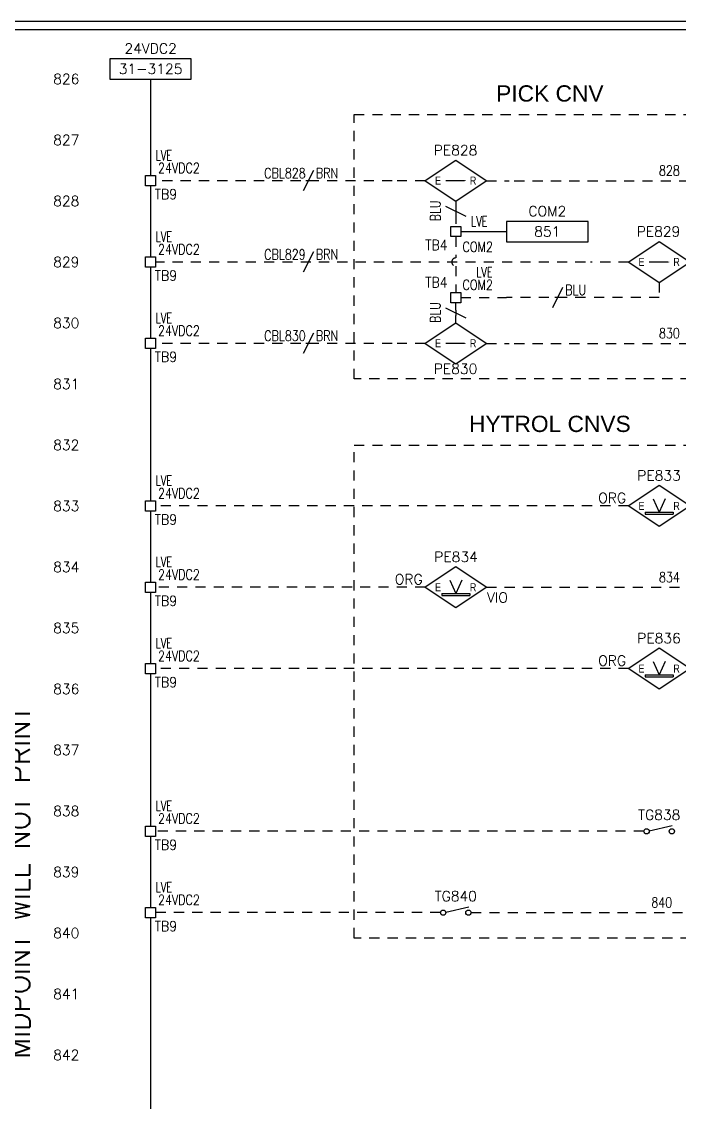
# Model space of a CAD drawing. Header units: inches. Extents: x 0 to 34.3, y 0 to 22.
# Drawn here: x 17.17 to 25.25, y 8.67 to 21.96 of the extents above; entities that cross this region are included whole.
import ezdxf
from ezdxf.enums import TextEntityAlignment as Align

# ---------------------------------------------------------------- set-up
doc = ezdxf.new("R2010")
doc.units = ezdxf.units.IN
doc.header["$MEASUREMENT"] = 0
doc.linetypes.add('HIDDEN2', pattern=[0.1875, 0.125, -0.0625])
for name, color, linetype in [('BLK_18AWG', 250, 'Continuous'), ('BLU_18AWG', 5, 'Continuous'), ('BRN_18AWG', 44, 'Continuous'), ('DESC', 150, 'Continuous'), ('LOC', 8, 'Continuous'), ('LOCBOX', 3, 'HIDDEN2'), ('MISC', 7, 'Continuous'), ('OBJECT', 7, 'Continuous'), ('ORG_18AWG', 40, 'Continuous'), ('SYMS', 7, 'Continuous'), ('TAGS', 1, 'Continuous'), ('TERMS', 3, 'Continuous'), ('VIO_18AWG', 190, 'Continuous'), ('WIRENO', 3, 'Continuous'), ('WIREREF', 50, 'Continuous'), ('XREF', 7, 'Continuous')]:
    doc.layers.add(name, color=color, linetype=linetype)
doc.layers.add('MidPoint', color=210, linetype='HIDDEN2', plot=False)
doc.styles.add('Fields', font='simplex.shx', dxfattribs={"height": 0.185})
doc.styles.get("Standard").update_dxf_attribs({"font": 'arial.ttf'})
doc.styles.add('WD', font='romans.shx', dxfattribs={"height": 0.185})

# ---------------------------------------------------------------- blocks, each defined once
blk = doc.blocks.new('RG_Master_Ver_4_2_2')
at = {"color": 3}
blk.add_line((34.028, 21.856), (0.25, 21.856), dxfattribs=at)
blk.add_lwpolyline([(0, -0.044), (34.25, -0.044), (34.25, 21.956), (0, 21.956)], close=True, dxfattribs=at)
at = {"style": 'Fields'}
for tag, p in [('DESCRIPTION_3', (13.116, 1.307)), ('DRN_3', (15.472, 1.307)), ('CHK_3', (16.529, 1.307)), ('APP_3', (17.552, 1.307)), ('DATE_3', (18.829, 1.307)), ('CUSTOMER', (28.997, 1.214)), ('DRAWING_DESC', (32.229, 1.246)), ('DESCRIPTION_2', (13.116, 0.951)), ('DRN_2', (15.472, 0.951)), ('CHK_2', (16.529, 0.951)), ('APP_2', (17.552, 0.951)), ('DATE_2', (18.829, 0.951)), ('SIZE', (30.715, 0.894)), ('DRAWING_#', (32.125, 0.894)), ('REV', (33.543, 0.894)), ('DESCRIPTION_1', (13.116, 0.596)), ('DRN_1', (15.472, 0.596)), ('CHK_1', (16.529, 0.596)), ('APP_1', (17.552, 0.596)), ('DATE_1', (18.829, 0.596)), ('PROJECT_#', (28.981, 0.581)), ('DRN_BY', (30.875, 0.524)), ('CHK_BY', (31.762, 0.524)), ('APP_BY', (32.75, 0.524)), ('SCALE', (33.652, 0.524)), ('PROJECT_NAME', (29.021, 0.176)), ('SHEETNUM', (32.753, 0.176)), ('TTL_SHTS', (33.547, 0.176))]:
    blk.add_attdef(tag, text='', height=0.125, dxfattribs=at).set_placement(p, align=Align.CENTER)
at = {"style": 'Fields', "flags": 9}
blk.add_attdef('WD_TB', (9.953, 0.194), '', height=0.0638, dxfattribs=at)
at = {"layer": 'MidPoint', "insert": (17.016, 9.206), "char_height": 0.25, "attachment_point": 1, "rotation": 90, "style": 'Fields'}
blk.add_mtext_dynamic_manual_height_columns('MIDPOINT WILL NOT PRINT', width=5.375, gutter_width=0.575, heights=[0], dxfattribs=at)
blk = doc.blocks.new('WD_MLRH')
at = {"style": 'WD'}
blk.add_attdef('RUNGFIRST', text='', height=0.125, dxfattribs=at).set_placement((-0.25, 0), align=Align.MIDDLE_RIGHT)
at = {"style": 'WD', "flags": 1}
for tag, p in [('RUNGHORV', (-0.25, -0.127)), ('WIREMODE', (-0.25, -0.281)), ('RUNGDIST', (-0.25, -0.2)), ('RUNGCNT', (-0.25, -0.237)), ('RUNGINC', (-0.25, -0.163)), ('WIRE-START', (-0.25, -0.356)), ('WIRE-GSUF', (-0.25, -0.396)), ('WIREFMT', (-0.25, -0.321)), ('PH3SPACE', (-0.25, -0.437))]:
    blk.add_attdef(tag, text='', height=0.025, dxfattribs=at).set_placement(p, align=Align.RIGHT)
blk = doc.blocks.new('HDV11_THRUPE_OUT1')
at = {"layer": 'OBJECT', "color": 2}
for p, q in [((0, 0.25), (-0.375, 0)), ((0.375, 0), (0, 0.25)), ((-0.375, 0), (0, -0.25)), ((0, -0.25), (0.375, 0))]:
    blk.add_line(p, q, dxfattribs=at)
blk.add_lwpolyline([(-0.126, 0, 0.0192, 0.0192, 0), (0.032, 0, 0.0639, 0, 0), (0.129, 0, 0, 0, 0)], format="xyseb", dxfattribs=at)
at = {"style": 'WD'}
for tag, p in [('DESC1', (-0.332, 0.768)), ('DESC2', (-0.339, 0.603)), ('DESC3', (-0.339, 0.434)), ('TAG1', (-0.251, 0.195))]:
    blk.add_attdef(tag, text='', height=0.125, dxfattribs=at).set_placement(p, align=Align.RIGHT)
at = {"linetype": 'Continuous', "style": 'WD'}
blk.add_attdef('TERM02', text='', height=0.125, dxfattribs=at).set_placement((-0.418, 0.562), align=Align.TOP_CENTER)
at = {"style": 'WD', "width": 0.7}
for tag, p in [('WDTAGALT', (0.5, 0.375)), ('INST', (-0.625, -0.125)), ('LOC', (-0.5, -0.25)), ('XREF', (-0.375, -0.375))]:
    blk.add_attdef(tag, text='', height=0.125, dxfattribs=at).set_placement(p, align=Align.CENTER)
at = {"linetype": 'Continuous', "style": 'WD'}
blk.add_attdef('TERM01', text='', height=0.125, dxfattribs=at).set_placement((-1.046, 0.099), align=Align.MIDDLE_LEFT)
at = {"style": 'WD', "flags": 1}
for tag, p, height in [('X2TERM02', (0, 0.25), 0.005), ('X4TERM01', (-0.375, 0), 0.005), ('ASSYCODE', (0.375, 0), 0.01), ('CAT', (0.375, 0), 0.01), ('X1TERM03', (0.375, 0), 0.005), ('FAMILY', (0.375, 0), 0.01), ('MFG', (0.375, 0), 0.01), ('CONTACT', (-0.375, -0.125), 0.01), ('X8TERM04', (0, -0.25), 0.005)]:
    blk.add_attdef(tag, p, '', height=height, dxfattribs=at)
at = {"linetype": 'Continuous', "style": 'WD'}
blk.add_attdef('TERM03', text='', height=0.125, dxfattribs=at).set_placement((1.1, 0.093), align=Align.MIDDLE_RIGHT)
blk.add_attdef('TERM04', text='', height=0.125, dxfattribs=at).set_placement((0.489, -0.346), align=Align.CENTER)
at = {"layer": 'OBJECT', "color": 2, "width": 0.8}
for s, p in [('E', (-0.218, 0.051)), ('R', (0.213, 0.051))]:
    blk.add_text(s, height=0.0988, dxfattribs=at).set_placement(p, align=Align.TOP_CENTER)
blk = doc.blocks.new('HA2D1_REF_1')
for p, q in [((0, 0.25), (0, 0)), ((1, 0.25), (0, 0.25)), ((1, 0), (1, 0.25)), ((0, 0), (1, 0))]:
    blk.add_line(p, q)
at = {"style": 'WD'}
for tag, p in [('DESC1', (0.5, 0.3125)), ('XREF', (0.5, 0.0625))]:
    blk.add_attdef(tag, text='', height=0.125, dxfattribs=at).set_placement(p, align=Align.CENTER)
at = {"style": 'WD', "flags": 1}
blk.add_attdef('SIGCODE', text='', height=0.125, dxfattribs=at).set_placement((0.5, -0.125), align=Align.CENTER)
blk = doc.blocks.new('HDV11_REFLECTPE_OUT1')
at = {"layer": 'OBJECT', "color": 2}
for p, q in [((0, 0.25), (-0.375, 0)), ((0.375, 0), (0, 0.25)), ((-0.375, 0), (0, -0.25)), ((-0.074, 0.089), (0, -0.076)), ((0.074, 0.089), (0, -0.076)), ((0, -0.25), (0.375, 0)), ((-0.172, -0.076), (0.172, -0.076)), ((-0.172, -0.076), (-0.172, -0.102)), ((-0.172, -0.102), (0.172, -0.102)), ((0.172, -0.076), (0.172, -0.102))]:
    blk.add_line(p, q, dxfattribs=at)
at = {"style": 'WD'}
for tag, p in [('DESC1', (-0.332, 0.761)), ('DESC2', (-0.339, 0.596)), ('DESC3', (-0.339, 0.426)), ('TAG1', (-0.217, 0.195))]:
    blk.add_attdef(tag, text='', height=0.125, dxfattribs=at).set_placement(p, align=Align.RIGHT)
at = {"linetype": 'Continuous', "style": 'WD'}
blk.add_attdef('TERM02', text='', height=0.125, dxfattribs=at).set_placement((-0.418, 0.555), align=Align.TOP_CENTER)
at = {"style": 'WD', "width": 0.7}
for tag, p in [('WDTAGALT', (0.375, 0.375)), ('INST', (-0.625, -0.125)), ('LOC', (-0.625, -0.25)), ('XREF', (-0.375, -0.375))]:
    blk.add_attdef(tag, text='', height=0.125, dxfattribs=at).set_placement(p, align=Align.CENTER)
at = {"linetype": 'Continuous', "style": 'WD'}
blk.add_attdef('TERM01', text='', height=0.125, dxfattribs=at).set_placement((-1.046, 0.099), align=Align.MIDDLE_LEFT)
at = {"style": 'WD', "flags": 1}
for tag, p, height in [('X2TERM02', (0, 0.25), 0.005), ('X4TERM01', (-0.375, 0), 0.005), ('ASSYCODE', (0.375, 0), 0.01), ('CAT', (0.375, 0), 0.01), ('X1TERM03', (0.375, 0), 0.005), ('MFG', (0.375, 0), 0.01), ('FAMILY', (0.375, 0), 0.01), ('CONTACT', (-0.25, -0.125), 0.01), ('X8TERM04', (0, -0.25), 0.005)]:
    blk.add_attdef(tag, p, '', height=height, dxfattribs=at)
at = {"linetype": 'Continuous', "style": 'WD'}
blk.add_attdef('TERM03', text='', height=0.125, dxfattribs=at).set_placement((1.1, 0.093), align=Align.MIDDLE_RIGHT)
blk.add_attdef('TERM04', text='', height=0.125, dxfattribs=at).set_placement((0.489, -0.346), align=Align.CENTER)
at = {"layer": 'OBJECT', "color": 2, "width": 0.8}
for s, p in [('E', (-0.218, 0.051)), ('R', (0.213, 0.051))]:
    blk.add_text(s, height=0.0988, dxfattribs=at).set_placement(p, align=Align.TOP_CENTER)
blk = doc.blocks.new('HTG11')
blk.add_line((-0.124, 0.007), (0.159, 0.071))
for centre in [(-0.155, 0), (0.155, 0)]:
    blk.add_circle(centre, 0.0322)
at = {"style": 'WD', "width": 0.7}
for tag, p in [('INST', (0, 0.779)), ('LOC', (0, 0.609)), ('DESC1', (0, 0.453)), ('DESC2', (0, 0.297)), ('XREF', (0, -0.236)), ('WDTAGALT', (0, -0.391))]:
    blk.add_attdef(tag, text='', height=0.125, dxfattribs=at).set_placement(p, align=Align.CENTER)
at = {"style": 'WD'}
for tag, p in [('X2LINK', (0, 0.266)), ('X8LINK', (0, -0.062))]:
    blk.add_attdef(tag, p, '', height=0.01, dxfattribs=at)
blk.add_attdef('TAG1', text='', height=0.125, dxfattribs=at).set_placement((0, 0.141), align=Align.CENTER)
for tag, p, height, flags in [('X4TERM01', (-0.188, 0), 0.0125, 1), ('FAMILY', (0.038, 0.037), 0.01, 9), ('CONTACT', (0.038, 0.02), 0.01, 1), ('X1TERM02', (0.188, 0), 0.0125, 1)]:
    blk.add_attdef(tag, p, '', height=height, dxfattribs=dict(at, flags=flags))
at = {"linetype": 'Continuous', "style": 'WD', "flags": 9}
for tag, p in [('CAT', (0.063, -0.007)), ('ASSYCODE', (0.062, -0.043)), ('MFG', (0.063, -0.027))]:
    blk.add_attdef(tag, text='', height=0.01, dxfattribs=at).set_placement(p, align=Align.CENTER)
at = {"linetype": 'Continuous', "style": 'WD', "flags": 8}
blk.add_attdef('TERM01', text='', height=0.125, dxfattribs=at).set_placement((-0.25, -0.031), align=Align.TOP_RIGHT)
blk.add_attdef('TERM02', text='', height=0.125, dxfattribs=at).set_placement((0.25, -0.031), align=Align.TOP_LEFT)
blk = doc.blocks.new('HT0W01')
for p, q in [((-0.062, 0.062), (0.062, 0.062)), ((-0.062, -0.062), (-0.062, 0.062)), ((0.062, 0.062), (0.062, -0.062)), ((0.062, -0.062), (-0.062, -0.062))]:
    blk.add_line(p, q)
at = {"style": 'WD'}
for tag, p, width in [('INST', (0.062, 0.42), 0.7), ('LOC', (0.062, 0.25), 0.7), ('DESC1', (0.05, -0.385), 0.8)]:
    blk.add_attdef(tag, p, '', height=0.125, dxfattribs=dict(at, width=width))
at = {"linetype": 'Continuous', "style": 'WD', "width": 0.8, "flags": 8}
blk.add_attdef('WIRENO', text='', height=0.125, dxfattribs=at).set_placement((0, 0.094), align=Align.CENTER)
at = {"style": 'WD', "flags": 1}
for tag, p, height in [('X4TERM01', (-0.062, 0), 0.0125), ('X4TERMDESC01', (-0.055, -0.023), 0.025), ('X2TERMDESC01', (-0.006, 0.029), 0.025), ('STRIPSEQ', (0, 0), 0.00125), ('X2TERM01', (0, 0.062), 0.0125), ('X1TERMDESC01', (0.039, 0.007), 0.025), ('X1TERM01', (0.062, 0), 0.0125), ('LINKTERM', (0, -0.002), 0.00125), ('X8TERM01', (0, -0.062), 0.0125), ('X8TERMDESC01', (0, -0.054), 0.025)]:
    blk.add_attdef(tag, p, '', height=height, dxfattribs=at)
at = {"linetype": 'Continuous', "style": 'WD'}
for tag, p, height, width, flags in [('TAGSTRIP', (0.05, -0.229), 0.125, 0.9, 8), ('CAT', (0.213, -0.406), 0.109, 0.8, 1), ('DESC2', (0.05, -0.541), 0.125, 0.8, 8), ('DESC3', (0.05, -0.698), 0.125, 0.8, 8)]:
    blk.add_attdef(tag, p, '', height=height, dxfattribs=dict(at, width=width, flags=flags))
at = {"linetype": 'Continuous', "style": 'WD', "width": 0.8, "flags": 1}
blk.add_attdef('MFG', text='', height=0.109, dxfattribs=at).set_placement((0.088, -0.406), align=Align.RIGHT)
at = {"style": 'WD', "width": 0.7, "flags": 1}
blk.add_attdef('ASSYCODE', (0.062, -0.281), '', height=0.01, dxfattribs=at)
blk = doc.blocks.new('WD_WNH')
at = {"linetype": 'Continuous', "style": 'WD', "width": 0.8}
blk.add_attdef('WIRENO', text='', height=0.125, dxfattribs=at).set_placement((0, 0.062), align=Align.CENTER)
at = {"style": 'WD', "flags": 1}
for tag, p in [('W01USER', (0, 0.078)), ('W02USER', (0, 0.07)), ('W03USER', (0, 0.062)), ('W04USER', (0, 0.055)), ('W05USER', (0, 0.047)), ('W06USER', (0, 0.039)), ('W07USER', (0, 0.031)), ('W08USER', (0, 0.023)), ('W09USER', (0, 0.016)), ('W10USER', (0, 0.008))]:
    blk.add_attdef(tag, text='', height=0.005, dxfattribs=at).set_placement(p, align=Align.CENTER)
blk = doc.blocks.new('HW01')
for p, q in [((0.062, 0.125), (-0.062, -0.125)), ((0.031, 0), (-0.031, 0))]:
    blk.add_line(p, q)
at = {"style": 'WD', "width": 0.7, "flags": 1}
for tag, p in [('INST', (0, 0.357)), ('LOC', (0, 0.188)), ('XREF', (0, -0.3)), ('DESC1', (0, -0.456)), ('DESC2', (0, -0.613))]:
    blk.add_attdef(tag, text='', height=0.125, dxfattribs=at).set_placement(p, align=Align.CENTER)
at = {"style": 'WD', "width": 0.8}
blk.add_attdef('TAG1', text='', height=0.125, dxfattribs=at).set_placement((-0.031, 0.031), align=Align.RIGHT)
at = {"style": 'WD'}
for tag, p in [('X2LINK', (0, 0.125)), ('X8LINK', (0, -0.125))]:
    blk.add_attdef(tag, p, '', height=0.01, dxfattribs=at)
at = {"style": 'WD', "width": 0.8}
blk.add_attdef('RATING1', (0.094, 0.031), '', height=0.125, dxfattribs=at)
at = {"style": 'WD', "flags": 1}
for tag, p in [('X4TERM01', (-0.031, 0)), ('X1TERM01', (0.031, 0))]:
    blk.add_attdef(tag, p, '', height=0.0125, dxfattribs=at)
at = {"linetype": 'Continuous', "style": 'WD', "flags": 9}
blk.add_attdef('ASSYCODE', text='', height=0.01, dxfattribs=at).set_placement((0.029, 0.042), align=Align.CENTER)
at = {"style": 'WD', "flags": 9}
blk.add_attdef('FAMILY', text='', height=0.01, dxfattribs=at).set_placement((0.023, 0.118), align=Align.CENTER)
at = {"style": 'WD', "width": 0.8, "flags": 1}
blk.add_attdef('MFG', text='', height=0.0938, dxfattribs=at).set_placement((-0.125, -0.031), align=Align.TOP_RIGHT)
blk.add_attdef('CAT', text='', height=0.0938, dxfattribs=at).set_placement((0.031, -0.031), align=Align.TOP_LEFT)
blk = doc.blocks.new('VW02')
for p, q in [((-0.125, 0.062), (0.125, -0.062)), ((0, 0.031), (0, -0.031))]:
    blk.add_line(p, q)
at = {"style": 'WD', "width": 0.8}
blk.add_attdef('RATING1', (-0.031, 0.094), '', height=0.125, rotation=90, dxfattribs=at)
at = {"style": 'WD', "width": 0.7, "flags": 1}
for tag, p in [('INST', (-0.357, 0)), ('LOC', (-0.188, 0)), ('XREF', (0.3, -0.062)), ('DESC1', (0.456, -0.062)), ('DESC2', (0.613, -0.062))]:
    blk.add_attdef(tag, text='', height=0.125, rotation=90, dxfattribs=at).set_placement(p, align=Align.CENTER)
at = {"style": 'WD', "flags": 9}
blk.add_attdef('FAMILY', text='', height=0.01, rotation=90, dxfattribs=at).set_placement((-0.118, 0.023), align=Align.CENTER)
at = {"style": 'WD'}
for tag, p in [('X4LINK', (-0.125, 0)), ('X1LINK', (0.125, 0))]:
    blk.add_attdef(tag, p, '', height=0.01, dxfattribs=at)
at = {"style": 'WD', "flags": 1}
for tag, p in [('X2TERM01', (0, 0.031)), ('X8TERM01', (0, -0.031))]:
    blk.add_attdef(tag, p, '', height=0.0125, dxfattribs=at)
at = {"style": 'WD', "width": 0.8}
blk.add_attdef('TAG2', text='', height=0.125, rotation=90, dxfattribs=at).set_placement((-0.031, -0.031), align=Align.RIGHT)
blk = doc.blocks.new('HW02')
for p, q in [((0.062, 0.125), (-0.062, -0.125)), ((0.031, 0), (-0.031, 0))]:
    blk.add_line(p, q)
at = {"style": 'WD', "width": 0.7, "flags": 1}
for tag, p in [('INST', (0, 0.357)), ('LOC', (0, 0.188)), ('XREF', (0, -0.3)), ('DESC1', (0, -0.456)), ('DESC2', (0, -0.613))]:
    blk.add_attdef(tag, text='', height=0.125, dxfattribs=at).set_placement(p, align=Align.CENTER)
at = {"style": 'WD', "width": 0.8}
blk.add_attdef('TAG2', text='', height=0.125, dxfattribs=at).set_placement((-0.031, 0.031), align=Align.RIGHT)
at = {"style": 'WD'}
for tag, p in [('X2LINK', (0, 0.125)), ('X8LINK', (0, -0.125))]:
    blk.add_attdef(tag, p, '', height=0.01, dxfattribs=at)
at = {"style": 'WD', "width": 0.8}
blk.add_attdef('RATING1', (0.094, 0.031), '', height=0.125, dxfattribs=at)
at = {"style": 'WD', "flags": 1}
for tag, p in [('X4TERM01', (-0.031, 0)), ('X1TERM01', (0.031, 0))]:
    blk.add_attdef(tag, p, '', height=0.0125, dxfattribs=at)
at = {"style": 'WD', "flags": 9}
blk.add_attdef('FAMILY', text='', height=0.01, dxfattribs=at).set_placement((0.023, 0.118), align=Align.CENTER)

msp = doc.modelspace()

# ---------------------------------------------------------------- linework, layer by layer
at = {"layer": 'BLK_18AWG', "linetype": 'HIDDEN2'}
for p, q in [((22.875, 20), (23.156, 20)), ((23.219, 20), (27.375, 20)), ((22.875, 18), (23.156, 18)), ((23.219, 18), (27.375, 18))]:
    msp.add_line(p, q, dxfattribs=at)
at = {"layer": 'BLU_18AWG'}
for p, q in [((18.75, 21.25), (18.75, 20.062)), ((18.75, 19.938), (18.75, 19.062)), ((22.562, 19.375), (23.125, 19.375)), ((18.75, 18.938), (18.75, 18.062)), ((18.75, 17.938), (18.75, 16.062)), ((18.75, 15.938), (18.75, 15.062)), ((18.75, 14.938), (18.75, 14.062)), ((18.75, 13.938), (18.75, 12.062)), ((18.75, 11.938), (18.75, 11.062)), ((18.75, 10.938), (18.75, 2.5))]:
    msp.add_line(p, q, dxfattribs=at)
at = {"layer": 'BLU_18AWG', "linetype": 'HIDDEN2'}
for p, q in [((22.5, 19.75), (22.5, 19.656)), ((22.5, 19.594), (22.5, 19.438)), ((22.5, 19.312), (22.5, 19.05)), ((22.5, 18.95), (22.5, 18.625)), ((25, 18.75), (25, 18.562)), ((22.5, 18.406), (22.5, 18.5)), ((22.562, 18.562), (23.125, 18.562)), ((24.094, 18.562), (23.125, 18.562)), ((25, 18.562), (24.156, 18.562)), ((22.5, 18.25), (22.5, 18.344)), ((24.812, 12), (18.812, 12)), ((22.312, 11), (18.812, 11)), ((22.688, 11), (27.375, 11))]:
    msp.add_line(p, q, dxfattribs=at)
msp.add_arc((22.5, 19), 0.05, 90, 270, dxfattribs=at)
at = {"layer": 'BRN_18AWG', "linetype": 'HIDDEN2'}
for p, q in [((21.719, 20), (18.812, 20)), ((22.125, 20), (21.781, 20)), ((24.094, 19), (18.812, 19)), ((24.625, 19), (24.156, 19)), ((21.719, 18), (18.812, 18)), ((22.125, 18), (21.781, 18))]:
    msp.add_line(p, q, dxfattribs=at)
at = {"layer": 'LOCBOX'}
for points in [[(21.25, 20.812), (26.062, 20.812), (26.062, 17.562), (21.25, 17.562)], [(21.25, 16.75), (26.062, 16.75), (26.062, 10.688), (21.25, 10.688)]]:
    msp.add_lwpolyline(points, close=True, dxfattribs=at)
at = {"layer": 'ORG_18AWG', "linetype": 'HIDDEN2'}
for p, q in [((24.625, 16), (18.812, 16)), ((22.125, 15), (18.812, 15)), ((24.625, 14), (18.812, 14))]:
    msp.add_line(p, q, dxfattribs=at)
at = {"layer": 'VIO_18AWG', "linetype": 'HIDDEN2'}
msp.add_line((22.875, 15), (27.375, 15), dxfattribs=at)

# ---------------------------------------------------------------- block references
msp.add_blockref('RG_Master_Ver_4_2_2', (0, 0))
msp.add_blockref('WD_MLRH', (18.125, 21.25)).add_auto_attribs({'RUNGFIRST': '826'})
at = {"layer": 'SYMS'}
ref = msp.add_blockref('HA2D1_REF_1', (18.25, 21.25), dxfattribs=at)
ref.add_attrib('XREF', '31-3125', dxfattribs={"layer": 'XREF', "height": 0.125, "style": 'WD'}).set_placement((18.75, 21.312), align=Align.CENTER)
ref.add_attrib('DESC1', '24VDC2', dxfattribs={"layer": 'DESC', "height": 0.125, "style": 'WD'}).set_placement((18.75, 21.562), align=Align.CENTER)
ref = msp.add_blockref('HT0W01', (18.75, 20), dxfattribs=at)
ref.add_attrib('LOC', 'LVE', (18.812, 20.25), dxfattribs={"layer": 'LOC', "height": 0.125, "style": 'WD', "width": 0.7})
ref.add_attrib('WIRENO', '24VDC2', dxfattribs={"layer": 'WIREREF', "linetype": 'Continuous', "height": 0.125, "style": 'WD', "width": 0.8, "flags": 8}).set_placement((19.098, 20.094), align=Align.CENTER)
ref.add_attrib('TAGSTRIP', 'TB9', (18.8, 19.771), dxfattribs={"layer": 'TAGS', "linetype": 'Continuous', "height": 0.125, "style": 'WD', "width": 0.9, "flags": 8})
ref = msp.add_blockref('HDV11_THRUPE_OUT1', (22.5, 20), dxfattribs=at)
ref.add_attrib('TAG1', 'PE828', dxfattribs={"layer": 'TAGS', "height": 0.125, "style": 'WD'}).set_placement((22.765, 20.312), align=Align.RIGHT)
ref.add_attrib('DESC1', 'Box 1 Present', dxfattribs={"layer": 'DESC', "height": 0.125, "style": 'WD'}).set_placement((33.711, 20.125), align=Align.RIGHT)
ref = msp.add_blockref('HW01', (20.688, 20), dxfattribs=at)
ref.add_attrib('RATING1', 'BRN', (20.781, 20.031), dxfattribs={"layer": 'MISC', "height": 0.125, "style": 'WD', "width": 0.8})
ref.add_attrib('TAG1', 'CBL828', dxfattribs={"layer": 'TAGS', "height": 0.125, "style": 'WD', "width": 0.8}).set_placement((20.656, 20.031), align=Align.RIGHT)
ref = msp.add_blockref('VW02', (22.5, 19.625), dxfattribs=at)
ref.add_attrib('RATING1', 'BLU', (22.312, 19.5), dxfattribs={"layer": 'MISC', "height": 0.125, "rotation": 90, "style": 'WD', "width": 0.8})
ref = msp.add_blockref('HA2D1_REF_1', (23.125, 19.25), dxfattribs=at)
ref.add_attrib('XREF', '851', dxfattribs={"layer": 'XREF', "height": 0.125, "style": 'WD'}).set_placement((23.625, 19.312), align=Align.CENTER)
ref.add_attrib('DESC1', 'COM2', dxfattribs={"layer": 'DESC', "height": 0.125, "style": 'WD'}).set_placement((23.625, 19.562), align=Align.CENTER)
ref = msp.add_blockref('HT0W01', (22.5, 19.375), dxfattribs=at)
ref.add_attrib('LOC', 'LVE', (22.688, 19.438), dxfattribs={"layer": 'LOC', "height": 0.125, "style": 'WD', "width": 0.7})
ref.add_attrib('WIRENO', 'COM2', dxfattribs={"layer": 'WIREREF', "linetype": 'Continuous', "height": 0.125, "style": 'WD', "width": 0.8, "flags": 8}).set_placement((22.77, 19.125), align=Align.CENTER)
ref.add_attrib('TAGSTRIP', 'TB4', (22.125, 19.146), dxfattribs={"layer": 'TAGS', "linetype": 'Continuous', "height": 0.125, "style": 'WD', "width": 0.9, "flags": 8})
ref = msp.add_blockref('HDV11_THRUPE_OUT1', (25, 19), dxfattribs=at)
ref.add_attrib('TAG1', 'PE829', dxfattribs={"layer": 'TAGS', "height": 0.125, "style": 'WD'}).set_placement((25.259, 19.312), align=Align.RIGHT)
ref.add_attrib('DESC1', 'Box 2 Present', dxfattribs={"layer": 'DESC', "height": 0.125, "style": 'WD'}).set_placement((33.711, 19.125), align=Align.RIGHT)
ref = msp.add_blockref('HT0W01', (18.75, 19), dxfattribs=at)
ref.add_attrib('LOC', 'LVE', (18.812, 19.25), dxfattribs={"layer": 'LOC', "height": 0.125, "style": 'WD', "width": 0.7})
ref.add_attrib('WIRENO', '24VDC2', dxfattribs={"layer": 'WIREREF', "linetype": 'Continuous', "height": 0.125, "style": 'WD', "width": 0.8, "flags": 8}).set_placement((19.098, 19.094), align=Align.CENTER)
ref.add_attrib('TAGSTRIP', 'TB9', (18.8, 18.771), dxfattribs={"layer": 'TAGS', "linetype": 'Continuous', "height": 0.125, "style": 'WD', "width": 0.9, "flags": 8})
ref = msp.add_blockref('HW01', (20.688, 19), dxfattribs=at)
ref.add_attrib('RATING1', 'BRN', (20.781, 19.031), dxfattribs={"layer": 'MISC', "height": 0.125, "style": 'WD', "width": 0.8})
ref.add_attrib('TAG1', 'CBL829', dxfattribs={"layer": 'TAGS', "height": 0.125, "style": 'WD', "width": 0.8}).set_placement((20.656, 19.031), align=Align.RIGHT)
ref = msp.add_blockref('HT0W01', (22.5, 18.562), dxfattribs=at)
ref.add_attrib('LOC', 'LVE', (22.75, 18.812), dxfattribs={"layer": 'LOC', "height": 0.125, "style": 'WD', "width": 0.7})
ref.add_attrib('WIRENO', 'COM2', dxfattribs={"layer": 'WIREREF', "linetype": 'Continuous', "height": 0.125, "style": 'WD', "width": 0.8, "flags": 8}).set_placement((22.77, 18.656), align=Align.CENTER)
ref.add_attrib('TAGSTRIP', 'TB4', (22.125, 18.688), dxfattribs={"layer": 'TAGS', "linetype": 'Continuous', "height": 0.125, "style": 'WD', "width": 0.9, "flags": 8})
ref = msp.add_blockref('HW02', (23.75, 18.562), dxfattribs=at)
ref.add_attrib('RATING1', 'BLU', (23.844, 18.594), dxfattribs={"layer": 'MISC', "height": 0.125, "style": 'WD', "width": 0.8})
ref = msp.add_blockref('VW02', (22.5, 18.375), dxfattribs=at)
ref.add_attrib('RATING1', 'BLU', (22.312, 18.25), dxfattribs={"layer": 'MISC', "height": 0.125, "rotation": 90, "style": 'WD', "width": 0.8})
ref = msp.add_blockref('HT0W01', (18.75, 18), dxfattribs=at)
ref.add_attrib('LOC', 'LVE', (18.812, 18.25), dxfattribs={"layer": 'LOC', "height": 0.125, "style": 'WD', "width": 0.7})
ref.add_attrib('WIRENO', '24VDC2', dxfattribs={"layer": 'WIREREF', "linetype": 'Continuous', "height": 0.125, "style": 'WD', "width": 0.8, "flags": 8}).set_placement((19.098, 18.094), align=Align.CENTER)
ref.add_attrib('TAGSTRIP', 'TB9', (18.8, 17.771), dxfattribs={"layer": 'TAGS', "linetype": 'Continuous', "height": 0.125, "style": 'WD', "width": 0.9, "flags": 8})
ref = msp.add_blockref('HDV11_THRUPE_OUT1', (22.5, 18), dxfattribs=at)
ref.add_attrib('TAG1', 'PE830', dxfattribs={"layer": 'TAGS', "height": 0.125, "style": 'WD'}).set_placement((22.765, 17.625), align=Align.RIGHT)
ref.add_attrib('DESC1', 'Jam or Detection', dxfattribs={"layer": 'DESC', "height": 0.125, "style": 'WD'}).set_placement((33.979, 18.125), align=Align.RIGHT)
ref.add_attrib('DESC2', 'Misaligned', dxfattribs={"layer": 'DESC', "height": 0.125, "style": 'WD'}).set_placement((33.235, 17.875), align=Align.RIGHT)
ref = msp.add_blockref('HW01', (20.688, 18), dxfattribs=at)
ref.add_attrib('RATING1', 'BRN', (20.781, 18.031), dxfattribs={"layer": 'MISC', "height": 0.125, "style": 'WD', "width": 0.8})
ref.add_attrib('TAG1', 'CBL830', dxfattribs={"layer": 'TAGS', "height": 0.125, "style": 'WD', "width": 0.8}).set_placement((20.656, 18.031), align=Align.RIGHT)
ref = msp.add_blockref('HT0W01', (18.75, 16), dxfattribs=at)
ref.add_attrib('LOC', 'LVE', (18.812, 16.25), dxfattribs={"layer": 'LOC', "height": 0.125, "style": 'WD', "width": 0.7})
ref.add_attrib('WIRENO', '24VDC2', dxfattribs={"layer": 'WIREREF', "linetype": 'Continuous', "height": 0.125, "style": 'WD', "width": 0.8, "flags": 8}).set_placement((19.098, 16.094), align=Align.CENTER)
ref.add_attrib('TAGSTRIP', 'TB9', (18.8, 15.771), dxfattribs={"layer": 'TAGS', "linetype": 'Continuous', "height": 0.125, "style": 'WD', "width": 0.9, "flags": 8})
ref = msp.add_blockref('HDV11_REFLECTPE_OUT1', (25, 16), dxfattribs=at)
ref.add_attrib('DESC2', 'Stop', dxfattribs={"layer": 'DESC', "height": 0.125, "style": 'WD'}).set_placement((32.711, 16), align=Align.RIGHT)
ref.add_attrib('TERM02', 'VIO', dxfattribs={"layer": 'TERMS', "linetype": 'Continuous', "height": 0.125, "style": 'WD'}).set_placement((25.512, 15.938), align=Align.TOP_CENTER)
ref.add_attrib('TERM01', 'ORG', dxfattribs={"layer": 'TERMS', "linetype": 'Continuous', "height": 0.125, "style": 'WD'}).set_placement((24.25, 16.099), align=Align.MIDDLE_LEFT)
ref.add_attrib('DESC1', 'Zone 1', dxfattribs={"layer": 'DESC', "height": 0.125, "style": 'WD'}).set_placement((32.955, 16.312), align=Align.RIGHT)
ref.add_attrib('TAG1', 'PE833', dxfattribs={"layer": 'TAGS', "height": 0.125, "style": 'WD'}).set_placement((25.265, 16.312), align=Align.RIGHT)
ref = msp.add_blockref('HDV11_REFLECTPE_OUT1', (22.5, 15), dxfattribs=at)
ref.add_attrib('DESC2', 'Stop', dxfattribs={"layer": 'DESC', "height": 0.125, "style": 'WD'}).set_placement((32.711, 15), align=Align.RIGHT)
ref.add_attrib('TERM02', 'VIO', dxfattribs={"layer": 'TERMS', "linetype": 'Continuous', "height": 0.125, "style": 'WD'}).set_placement((23.012, 14.938), align=Align.TOP_CENTER)
ref.add_attrib('TERM01', 'ORG', dxfattribs={"layer": 'TERMS', "linetype": 'Continuous', "height": 0.125, "style": 'WD'}).set_placement((21.75, 15.099), align=Align.MIDDLE_LEFT)
ref.add_attrib('DESC1', 'Zone 2', dxfattribs={"layer": 'DESC', "height": 0.125, "style": 'WD'}).set_placement((32.991, 15.312), align=Align.RIGHT)
ref.add_attrib('TAG1', 'PE834', dxfattribs={"layer": 'TAGS', "height": 0.125, "style": 'WD'}).set_placement((22.771, 15.312), align=Align.RIGHT)
ref = msp.add_blockref('HT0W01', (18.75, 15), dxfattribs=at)
ref.add_attrib('LOC', 'LVE', (18.812, 15.25), dxfattribs={"layer": 'LOC', "height": 0.125, "style": 'WD', "width": 0.7})
ref.add_attrib('WIRENO', '24VDC2', dxfattribs={"layer": 'WIREREF', "linetype": 'Continuous', "height": 0.125, "style": 'WD', "width": 0.8, "flags": 8}).set_placement((19.098, 15.094), align=Align.CENTER)
ref.add_attrib('TAGSTRIP', 'TB9', (18.8, 14.771), dxfattribs={"layer": 'TAGS', "linetype": 'Continuous', "height": 0.125, "style": 'WD', "width": 0.9, "flags": 8})
ref = msp.add_blockref('HT0W01', (18.75, 14), dxfattribs=at)
ref.add_attrib('LOC', 'LVE', (18.812, 14.25), dxfattribs={"layer": 'LOC', "height": 0.125, "style": 'WD', "width": 0.7})
ref.add_attrib('WIRENO', '24VDC2', dxfattribs={"layer": 'WIREREF', "linetype": 'Continuous', "height": 0.125, "style": 'WD', "width": 0.8, "flags": 8}).set_placement((19.098, 14.094), align=Align.CENTER)
ref.add_attrib('TAGSTRIP', 'TB9', (18.8, 13.771), dxfattribs={"layer": 'TAGS', "linetype": 'Continuous', "height": 0.125, "style": 'WD', "width": 0.9, "flags": 8})
ref = msp.add_blockref('HDV11_REFLECTPE_OUT1', (25, 14), dxfattribs=at)
ref.add_attrib('DESC2', 'Stop', dxfattribs={"layer": 'DESC', "height": 0.125, "style": 'WD'}).set_placement((32.711, 14), align=Align.RIGHT)
ref.add_attrib('TERM02', 'VIO', dxfattribs={"layer": 'TERMS', "linetype": 'Continuous', "height": 0.125, "style": 'WD'}).set_placement((25.512, 13.938), align=Align.TOP_CENTER)
ref.add_attrib('TERM01', 'ORG', dxfattribs={"layer": 'TERMS', "linetype": 'Continuous', "height": 0.125, "style": 'WD'}).set_placement((24.25, 14.099), align=Align.MIDDLE_LEFT)
ref.add_attrib('DESC1', 'Zone 3 ', dxfattribs={"layer": 'DESC', "height": 0.125, "style": 'WD'}).set_placement((33.134, 14.312), align=Align.RIGHT)
ref.add_attrib('TAG1', 'PE836', dxfattribs={"layer": 'TAGS', "height": 0.125, "style": 'WD'}).set_placement((25.265, 14.312), align=Align.RIGHT)
ref = msp.add_blockref('HTG11', (25, 12), dxfattribs=at)
ref.add_attrib('DESC2', 'Health', dxfattribs={"layer": 'DESC', "height": 0.125, "style": 'WD', "width": 0.7}).set_placement((32.517, 12.188), align=Align.CENTER)
ref.add_attrib('DESC1', 'E24 Power Supply', dxfattribs={"layer": 'DESC', "height": 0.125, "style": 'WD', "width": 0.7}).set_placement((32.931, 12.453), align=Align.CENTER)
ref.add_attrib('TAG1', 'TG838', dxfattribs={"layer": 'TAGS', "height": 0.125, "style": 'WD'}).set_placement((25, 12.141), align=Align.CENTER)
ref = msp.add_blockref('HT0W01', (18.75, 12), dxfattribs=at)
ref.add_attrib('LOC', 'LVE', (18.812, 12.25), dxfattribs={"layer": 'LOC', "height": 0.125, "style": 'WD', "width": 0.7})
ref.add_attrib('WIRENO', '24VDC2', dxfattribs={"layer": 'WIREREF', "linetype": 'Continuous', "height": 0.125, "style": 'WD', "width": 0.8, "flags": 8}).set_placement((19.098, 12.094), align=Align.CENTER)
ref.add_attrib('TAGSTRIP', 'TB9', (18.8, 11.771), dxfattribs={"layer": 'TAGS', "linetype": 'Continuous', "height": 0.125, "style": 'WD', "width": 0.9, "flags": 8})
ref = msp.add_blockref('HTG11', (22.5, 11), dxfattribs=at)
ref.add_attrib('DESC2', 'Health', dxfattribs={"layer": 'DESC', "height": 0.125, "style": 'WD', "width": 0.7}).set_placement((32.517, 11.188), align=Align.CENTER)
ref.add_attrib('DESC1', 'EZ Logic IOP', dxfattribs={"layer": 'DESC', "height": 0.125, "style": 'WD', "width": 0.7}).set_placement((32.758, 11.453), align=Align.CENTER)
ref.add_attrib('TAG1', 'TG840', dxfattribs={"layer": 'TAGS', "height": 0.125, "style": 'WD'}).set_placement((22.5, 11.141), align=Align.CENTER)
ref = msp.add_blockref('HT0W01', (18.75, 11), dxfattribs=at)
ref.add_attrib('LOC', 'LVE', (18.812, 11.25), dxfattribs={"layer": 'LOC', "height": 0.125, "style": 'WD', "width": 0.7})
ref.add_attrib('WIRENO', '24VDC2', dxfattribs={"layer": 'WIREREF', "linetype": 'Continuous', "height": 0.125, "style": 'WD', "width": 0.8, "flags": 8}).set_placement((19.098, 11.094), align=Align.CENTER)
ref.add_attrib('TAGSTRIP', 'TB9', (18.8, 10.771), dxfattribs={"layer": 'TAGS', "linetype": 'Continuous', "height": 0.125, "style": 'WD', "width": 0.9, "flags": 8})
at = {"layer": 'WIRENO'}
ref = msp.add_blockref('WD_WNH', (25.125, 20), dxfattribs=at)
ref.add_attrib('WIRENO', '828', dxfattribs={"linetype": 'Continuous', "height": 0.125, "style": 'WD', "width": 0.8}).set_placement((25.125, 20.062), align=Align.CENTER)
ref = msp.add_blockref('WD_WNH', (25.125, 18), dxfattribs=at)
ref.add_attrib('WIRENO', '830', dxfattribs={"linetype": 'Continuous', "height": 0.125, "style": 'WD', "width": 0.8}).set_placement((25.125, 18.062), align=Align.CENTER)
ref = msp.add_blockref('WD_WNH', (25.125, 15), dxfattribs=at)
ref.add_attrib('WIRENO', '834', dxfattribs={"linetype": 'Continuous', "height": 0.125, "style": 'WD', "width": 0.8}).set_placement((25.125, 15.062), align=Align.CENTER)
ref = msp.add_blockref('WD_WNH', (25.031, 11), dxfattribs=at)
ref.add_attrib('WIRENO', '840', dxfattribs={"linetype": 'Continuous', "height": 0.125, "style": 'WD', "width": 0.8}).set_placement((25.031, 11.062), align=Align.CENTER)

# ---------------------------------------------------------------- texts
at = {"style": 'WD'}
for s, p in [('827', (17.875, 20.5)), ('828', (17.875, 19.75)), ('829', (17.875, 19)), ('830', (17.875, 18.25)), ('831', (17.875, 17.5)), ('832', (17.875, 16.75)), ('833', (17.875, 16)), ('834', (17.875, 15.25)), ('835', (17.875, 14.5)), ('836', (17.875, 13.75)), ('837', (17.875, 13)), ('838', (17.875, 12.25)), ('839', (17.875, 11.5)), ('840', (17.875, 10.75)), ('841', (17.875, 10)), ('842', (17.875, 9.25))]:
    msp.add_text(s, height=0.125, dxfattribs=at).set_placement(p, align=Align.MIDDLE_RIGHT)
at = {"layer": 'LOCBOX'}
for s, p in [('PICK CNV', (23.656, 20.913)), ('HYTROL CNVS', (23.656, 16.85))]:
    msp.add_text(s, height=0.2, dxfattribs=at).set_placement(p, align=Align.BOTTOM_CENTER)

doc.saveas('drawing.dxf')
